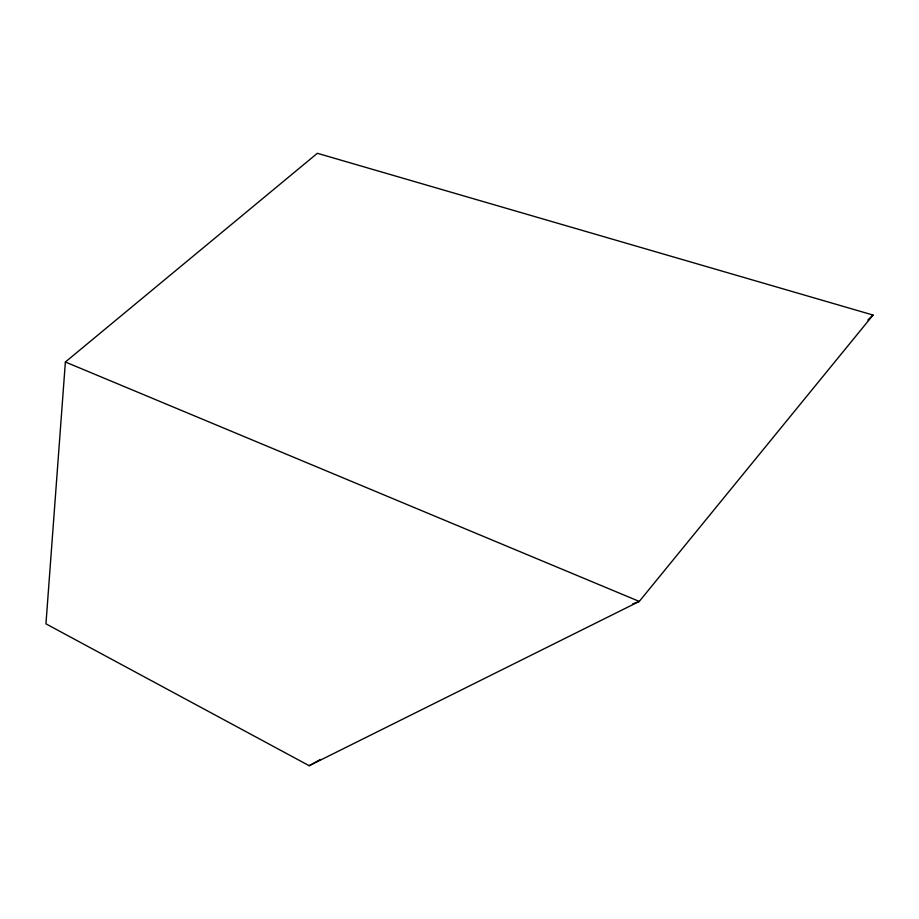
<?xml version="1.0" encoding="UTF-8"?>
<svg xmlns="http://www.w3.org/2000/svg" width="919" height="919" viewBox="0 0 919 919"><rect width="100%" height="100%" fill="white"/><g stroke="black" fill="none" stroke-linecap="round" stroke-linejoin="round"><path stroke-width="1.38" d="M65.375 362.006L45.95 623.84L309.198 765.711L639.279 601.417L873.05 315.056L317.354 153.289L65.375 362.006L639.279 601.417L632.64 603.955M867.869 320.007L873.05 315.056M309.198 765.711L320.444 759.462"/></g></svg>
